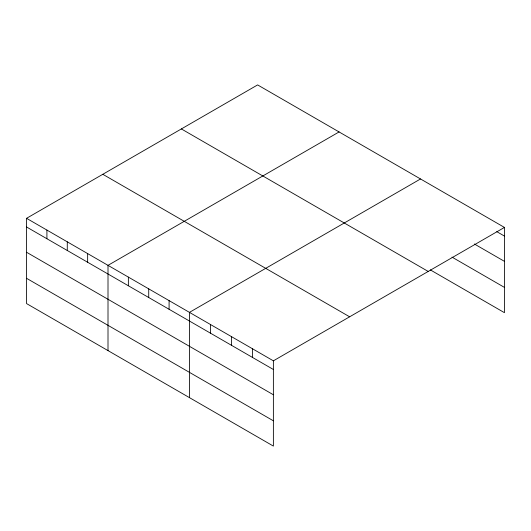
<?xml version="1.0" encoding="UTF-8"?>
<svg xmlns="http://www.w3.org/2000/svg" width="531" height="531" viewBox="0 0 531 531"><rect width="100%" height="100%" fill="white"/><g stroke="black" fill="none" stroke-linecap="round" stroke-linejoin="round"><path stroke-width="0.8" d="M26.55 218.321L273.379 360.828L273.379 446.086L26.55 303.579L26.55 218.321L257.621 84.914L504.45 227.421L504.45 312.679L430.322 269.881M339.077 131.94L108.005 265.347L108.005 350.606M420.525 178.967L189.454 312.374L189.454 397.633M273.379 360.828L504.45 227.421M496.757 231.635L504.45 236.076M474.375 243.994L504.45 261.358M452 257.117L504.45 287.397M181.37 128.94L428.198 271.441M102.802 174.294L349.63 316.801M26.55 226.983L273.379 369.49M26.55 252.258L273.379 394.765M26.55 278.304L273.379 420.811M252.398 348.714L252.398 357.376M231.416 336.601L231.416 345.263M210.435 324.487L210.435 333.149M169.09 300.619L169.09 309.281M148.726 288.864L148.726 297.519M128.369 277.102L128.369 285.764M87.642 253.592L87.642 262.254M67.278 241.837L67.278 250.493M46.914 230.076L46.914 238.738"/></g></svg>
